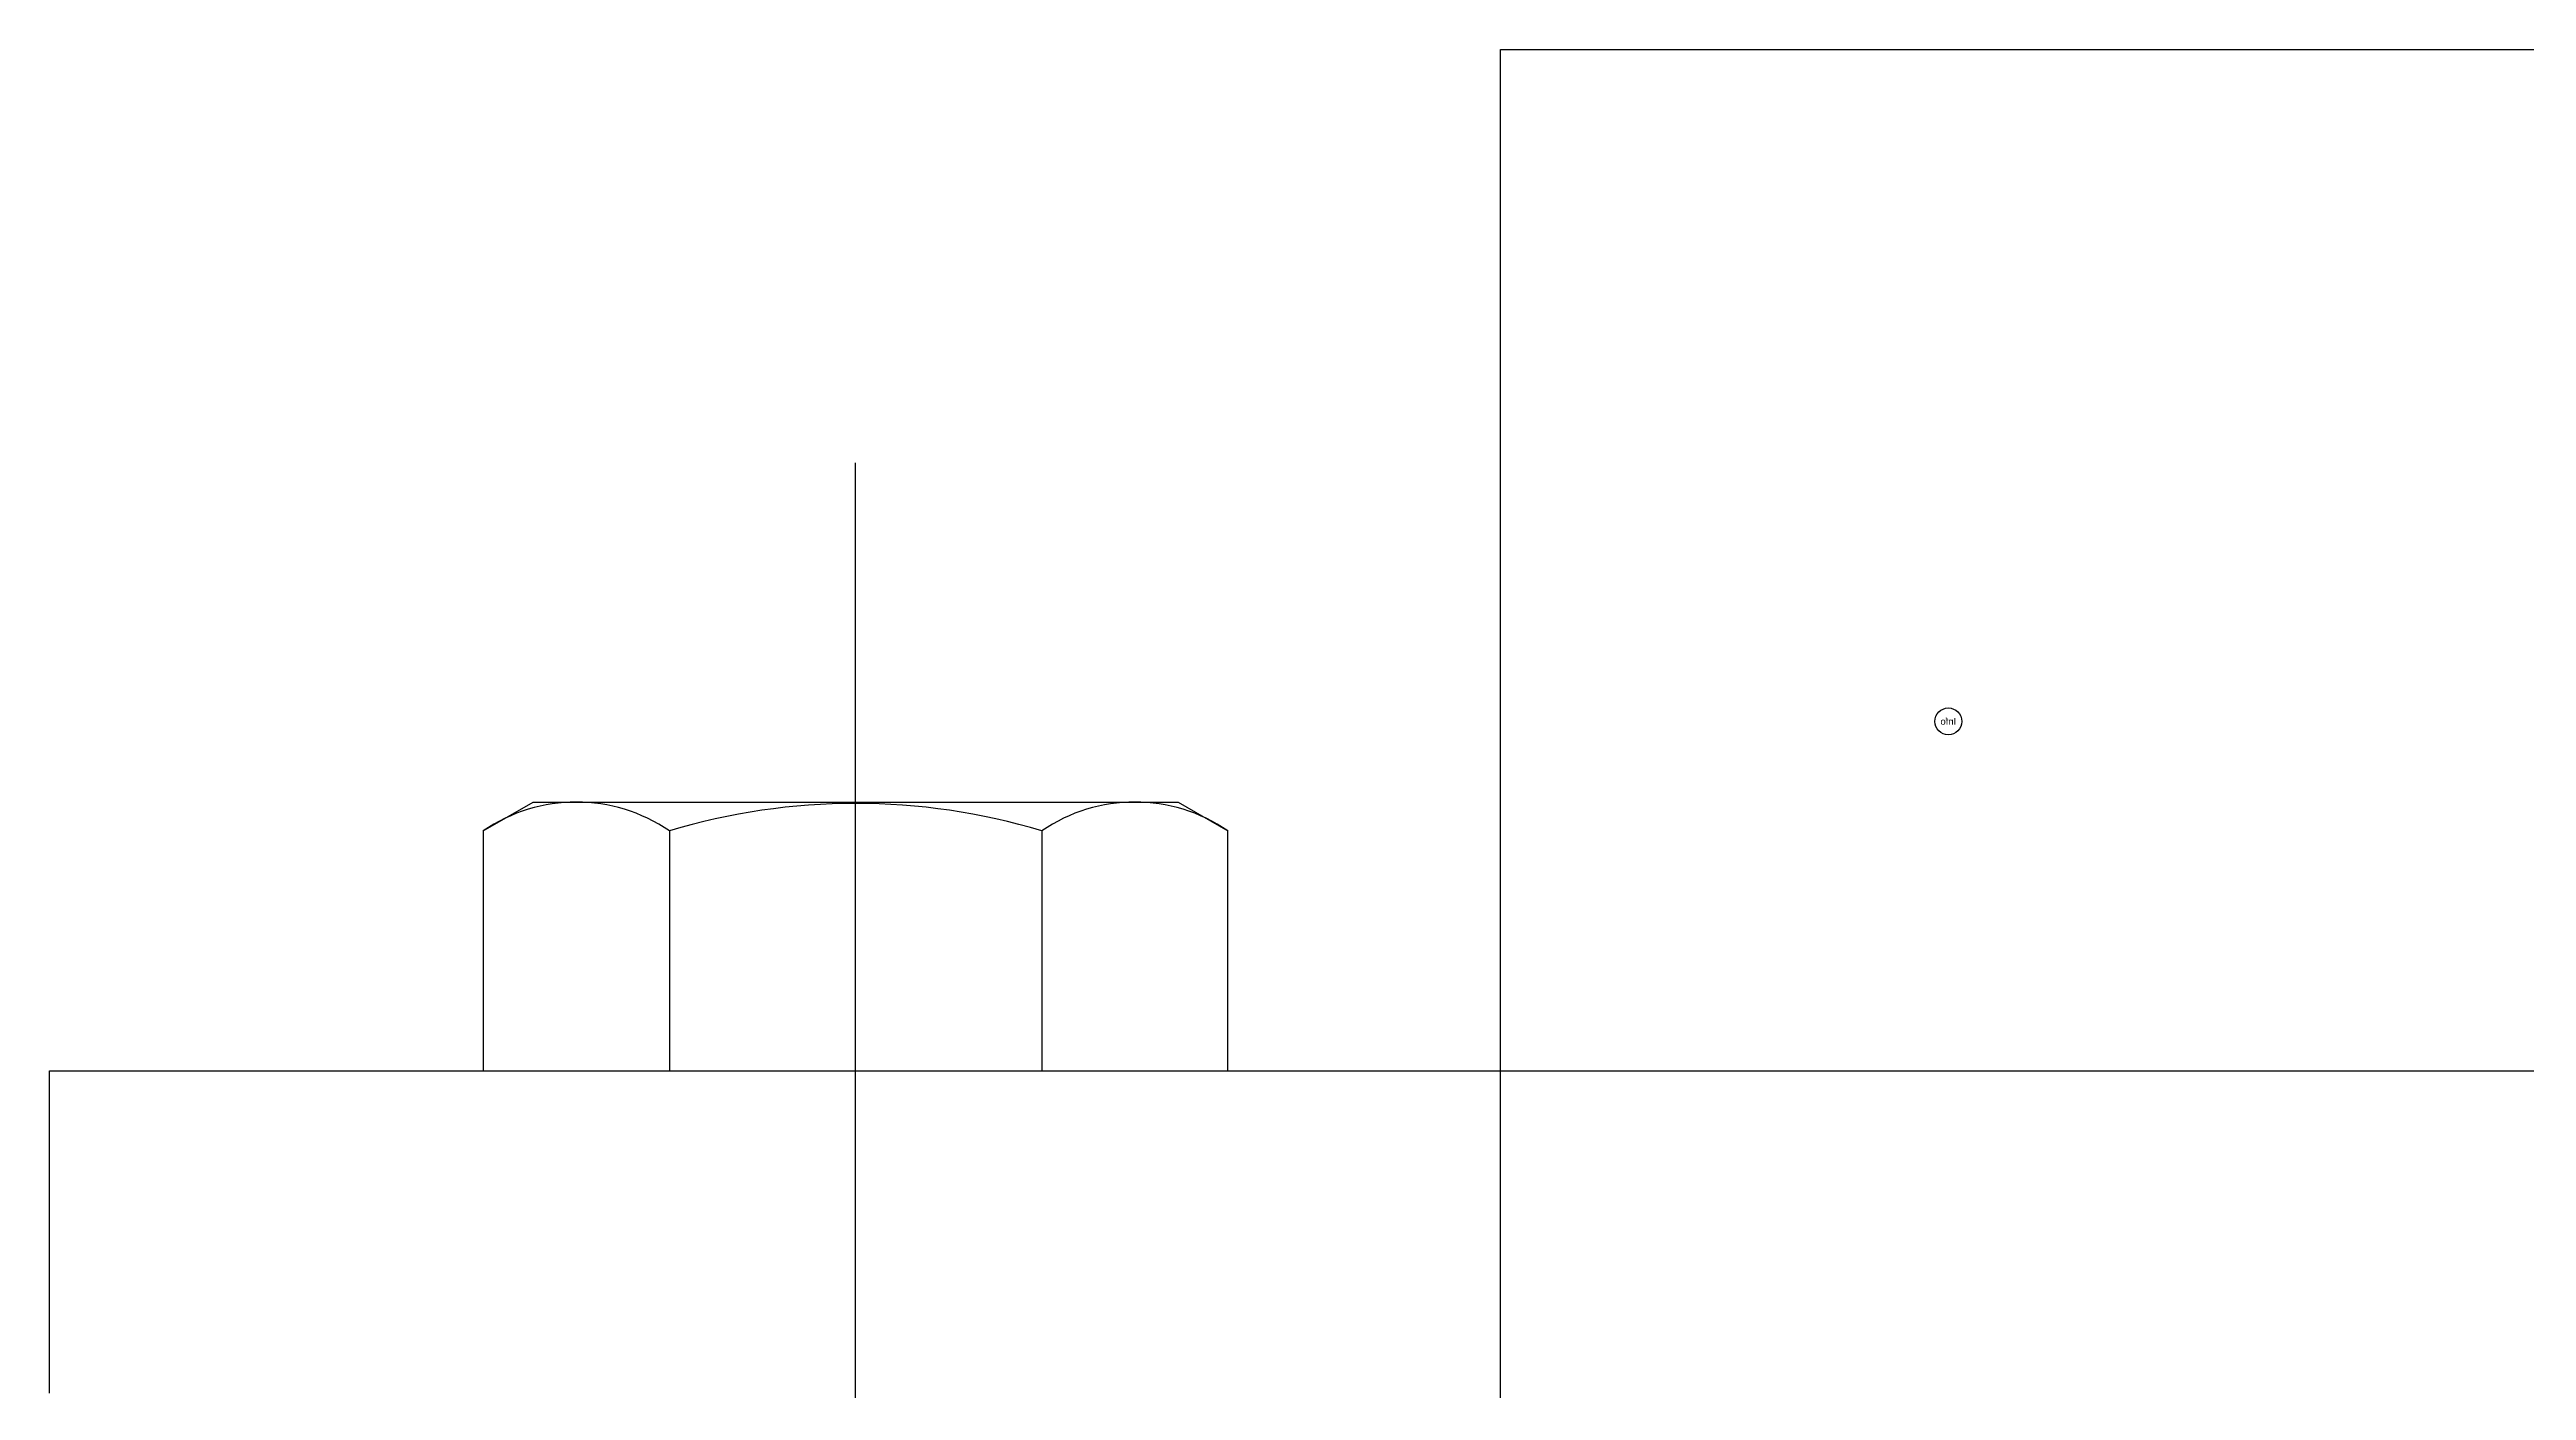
# Model space of a CAD drawing. Header units: millimetres. Extents: x 0 to 356400, y 0 to 68257.
# Drawn here: x 335384.8 to 335476.9, y 33588.8 to 33638.6 of the extents above; entities that cross this region are included whole.
import ezdxf
from ezdxf.enums import TextEntityAlignment as Align

# ---------------------------------------------------------------- set-up
doc = ezdxf.new("R2010")
doc.units = ezdxf.units.MM
doc.header["$LTSCALE"] = 75
doc.layers.add('8', color=8, linetype='Continuous')
doc.styles.get("Standard").update_dxf_attribs({"font": 'arial.ttf'})

# ---------------------------------------------------------------- blocks, each defined once
blk = doc.blocks.new('G$CFADF2E56')
at = {"layer": '8'}
for p, q in [((1067.834, 3775), (1067.834, 3850)), ((1067.834, 3850), (1267.834, 3850)), ((1043.834, 3761, 0), (1043.834, 3834.616, 0)), ((1029.978, 3820.927, 0), (1031.834, 3822, 0)), ((1031.834, 3822, 0), (1055.834, 3822, 0)), ((1055.834, 3822, 0), (1057.691, 3820.927, 0)), ((1029.978, 3820.927, 0), (1029.978, 3812, 0)), ((1036.905, 3820.927, 0), (1036.905, 3812, 0)), ((1050.763, 3820.927, 0), (1050.763, 3812, 0)), ((1057.691, 3812, 0), (1057.691, 3820.927, 0)), ((1013.834, 3812, 0), (1321.834, 3812, 0)), ((1013.834, 3800, 0), (1013.834, 3812, 0))]:
    blk.add_line(p, q, dxfattribs=at)
blk.add_circle((1084.501, 3825), 0.5, dxfattribs=at)
for centre, radius, start, end in [((1033.441, 3815.87, 0), 6.13, 55.59101, 124.40899), ((1043.834, 3797.949, 0), 24, 73.21986, 106.78014), ((1054.227, 3815.87, 0), 6.13, 55.59101, 124.40899)]:
    blk.add_arc(centre, radius, start, end, dxfattribs=at)
at = {"layer": '8', "text_generation_flag": 4}
blk.add_text('Info', height=0.25, rotation=180, dxfattribs=at).set_placement((1084.501, 3825), align=Align.MIDDLE_CENTER)
at = {"layer": '8', "text_generation_flag": 4, "flags": 1}
for tag, p, rotation in [('NAME', (1084.501, 20324), 180), ('ENAME', (1084.501, 20323), 180), ('SPEC', (1084.501, 20322), 180), ('MATERIAL', (1084.501, 20321), 180), ('WEIGHT', (1084.501, 20320), 180), ('PRICE', (1084.501, 20319), 180), ('MAKER', (1084.501, 20318), 180), ('REMARK', (1084.501, 20317), 180), ('USER1', (1084.501, 20316), 180), ('USER2', (1084.501, 20315), 180), ('USER3', (1084.501, 20314), 180), ('USER4', (1084.501, 20313), 180), ('USER5', (1084.501, 20312), 180), ('QTY', (1084.501, 20311), 180), ('NAME', (525.501, 20272), 270), ('ENAME', (526.501, 20272), 270), ('SPEC', (527.501, 20272), 270), ('MATERIAL', (528.501, 20272), 270), ('WEIGHT', (529.501, 20272), 270), ('PRICE', (530.501, 20272), 270), ('MAKER', (531.501, 20272), 270), ('REMARK', (532.501, 20272), 270), ('USER1', (533.501, 20272), 270), ('USER2', (534.501, 20272), 270), ('USER3', (535.501, 20272), 270), ('USER4', (536.501, 20272), 270), ('USER5', (537.501, 20272), 270), ('QTY', (538.501, 20272), 270), ('NAME', (504.834, 20249), 180), ('ENAME', (504.834, 20248), 180), ('SPEC', (504.834, 20247), 180), ('MATERIAL', (504.834, 20246), 180), ('WEIGHT', (504.834, 20245), 180), ('PRICE', (504.834, 20244), 180), ('MAKER', (504.834, 20243), 180), ('REMARK', (504.834, 20242), 180), ('USER1', (504.834, 20241), 180), ('USER2', (504.834, 20240), 180), ('USER3', (504.834, 20239), 180), ('USER4', (504.834, 20238), 180), ('USER5', (504.834, 20237), 180), ('QTY', (504.834, 20236), 180), ('NAME', (1084.501, 19424), 180), ('ENAME', (1084.501, 19423), 180), ('SPEC', (1084.501, 19422), 180), ('MATERIAL', (1084.501, 19421), 180), ('WEIGHT', (1084.501, 19420), 180), ('PRICE', (1084.501, 19419), 180), ('MAKER', (1084.501, 19418), 180), ('REMARK', (1084.501, 19417), 180), ('USER1', (1084.501, 19416), 180), ('USER2', (1084.501, 19415), 180), ('USER3', (1084.501, 19414), 180), ('USER4', (1084.501, 19413), 180), ('USER5', (1084.501, 19412), 180), ('QTY', (1084.501, 19411), 180), ('NAME', (525.501, 19372), 270), ('ENAME', (526.501, 19372), 270), ('SPEC', (527.501, 19372), 270), ('MATERIAL', (528.501, 19372), 270), ('WEIGHT', (529.501, 19372), 270), ('PRICE', (530.501, 19372), 270), ('MAKER', (531.501, 19372), 270), ('REMARK', (532.501, 19372), 270), ('USER1', (533.501, 19372), 270), ('USER2', (534.501, 19372), 270), ('USER3', (535.501, 19372), 270), ('USER4', (536.501, 19372), 270), ('USER5', (537.501, 19372), 270), ('QTY', (538.501, 19372), 270), ('NAME', (504.834, 19349), 180), ('ENAME', (504.834, 19348), 180), ('SPEC', (504.834, 19347), 180), ('MATERIAL', (504.834, 19346), 180), ('WEIGHT', (504.834, 19345), 180), ('PRICE', (504.834, 19344), 180), ('MAKER', (504.834, 19343), 180), ('REMARK', (504.834, 19342), 180), ('USER1', (504.834, 19341), 180), ('USER2', (504.834, 19340), 180), ('USER3', (504.834, 19339), 180), ('USER4', (504.834, 19338), 180), ('USER5', (504.834, 19337), 180), ('QTY', (504.834, 19336), 180), ('NAME', (1084.501, 18524), 180), ('ENAME', (1084.501, 18523), 180), ('SPEC', (1084.501, 18522), 180), ('MATERIAL', (1084.501, 18521), 180), ('WEIGHT', (1084.501, 18520), 180), ('PRICE', (1084.501, 18519), 180), ('MAKER', (1084.501, 18518), 180), ('REMARK', (1084.501, 18517), 180), ('USER1', (1084.501, 18516), 180), ('USER2', (1084.501, 18515), 180), ('USER3', (1084.501, 18514), 180), ('USER4', (1084.501, 18513), 180), ('USER5', (1084.501, 18512), 180), ('QTY', (1084.501, 18511), 180), ('NAME', (525.501, 18472), 270), ('ENAME', (526.501, 18472), 270), ('SPEC', (527.501, 18472), 270), ('MATERIAL', (528.501, 18472), 270), ('WEIGHT', (529.501, 18472), 270), ('PRICE', (530.501, 18472), 270), ('MAKER', (531.501, 18472), 270), ('REMARK', (532.501, 18472), 270), ('USER1', (533.501, 18472), 270), ('USER2', (534.501, 18472), 270), ('USER3', (535.501, 18472), 270), ('USER4', (536.501, 18472), 270), ('USER5', (537.501, 18472), 270), ('QTY', (538.501, 18472), 270), ('NAME', (504.834, 18449), 180), ('ENAME', (504.834, 18448), 180), ('SPEC', (504.834, 18447), 180), ('MATERIAL', (504.834, 18446), 180), ('WEIGHT', (504.834, 18445), 180), ('PRICE', (504.834, 18444), 180), ('MAKER', (504.834, 18443), 180), ('REMARK', (504.834, 18442), 180), ('USER1', (504.834, 18441), 180), ('USER2', (504.834, 18440), 180), ('USER3', (504.834, 18439), 180), ('USER4', (504.834, 18438), 180), ('USER5', (504.834, 18437), 180), ('QTY', (504.834, 18436), 180), ('NAME', (1084.501, 17624), 180), ('ENAME', (1084.501, 17623), 180), ('SPEC', (1084.501, 17622), 180), ('MATERIAL', (1084.501, 17621), 180), ('WEIGHT', (1084.501, 17620), 180), ('PRICE', (1084.501, 17619), 180), ('MAKER', (1084.501, 17618), 180), ('REMARK', (1084.501, 17617), 180), ('USER1', (1084.501, 17616), 180), ('USER2', (1084.501, 17615), 180), ('USER3', (1084.501, 17614), 180), ('USER4', (1084.501, 17613), 180), ('USER5', (1084.501, 17612), 180), ('QTY', (1084.501, 17611), 180), ('NAME', (525.501, 17572), 270), ('ENAME', (526.501, 17572), 270), ('SPEC', (527.501, 17572), 270), ('MATERIAL', (528.501, 17572), 270), ('WEIGHT', (529.501, 17572), 270), ('PRICE', (530.501, 17572), 270), ('MAKER', (531.501, 17572), 270), ('REMARK', (532.501, 17572), 270), ('USER1', (533.501, 17572), 270), ('USER2', (534.501, 17572), 270), ('USER3', (535.501, 17572), 270), ('USER4', (536.501, 17572), 270), ('USER5', (537.501, 17572), 270), ('QTY', (538.501, 17572), 270), ('NAME', (504.834, 17549), 180), ('ENAME', (504.834, 17548), 180), ('SPEC', (504.834, 17547), 180), ('MATERIAL', (504.834, 17546), 180), ('WEIGHT', (504.834, 17545), 180), ('PRICE', (504.834, 17544), 180), ('MAKER', (504.834, 17543), 180), ('REMARK', (504.834, 17542), 180), ('USER1', (504.834, 17541), 180), ('USER2', (504.834, 17540), 180), ('USER3', (504.834, 17539), 180), ('USER4', (504.834, 17538), 180), ('USER5', (504.834, 17537), 180), ('QTY', (504.834, 17536), 180), ('NAME', (1084.501, 16724), 180), ('ENAME', (1084.501, 16723), 180), ('SPEC', (1084.501, 16722), 180), ('MATERIAL', (1084.501, 16721), 180), ('WEIGHT', (1084.501, 16720), 180), ('PRICE', (1084.501, 16719), 180), ('MAKER', (1084.501, 16718), 180), ('REMARK', (1084.501, 16717), 180), ('USER1', (1084.501, 16716), 180), ('USER2', (1084.501, 16715), 180), ('USER3', (1084.501, 16714), 180), ('USER4', (1084.501, 16713), 180), ('USER5', (1084.501, 16712), 180), ('QTY', (1084.501, 16711), 180), ('NAME', (525.501, 16672), 270), ('ENAME', (526.501, 16672), 270), ('SPEC', (527.501, 16672), 270), ('MATERIAL', (528.501, 16672), 270), ('WEIGHT', (529.501, 16672), 270), ('PRICE', (530.501, 16672), 270), ('MAKER', (531.501, 16672), 270), ('REMARK', (532.501, 16672), 270), ('USER1', (533.501, 16672), 270), ('USER2', (534.501, 16672), 270), ('USER3', (535.501, 16672), 270), ('USER4', (536.501, 16672), 270), ('USER5', (537.501, 16672), 270), ('QTY', (538.501, 16672), 270), ('NAME', (504.834, 16649), 180), ('ENAME', (504.834, 16648), 180), ('SPEC', (504.834, 16647), 180), ('MATERIAL', (504.834, 16646), 180), ('WEIGHT', (504.834, 16645), 180), ('PRICE', (504.834, 16644), 180), ('MAKER', (504.834, 16643), 180), ('REMARK', (504.834, 16642), 180), ('USER1', (504.834, 16641), 180), ('USER2', (504.834, 16640), 180), ('USER3', (504.834, 16639), 180), ('USER4', (504.834, 16638), 180), ('USER5', (504.834, 16637), 180), ('QTY', (504.834, 16636), 180), ('NAME', (1084.501, 15824), 180), ('ENAME', (1084.501, 15823), 180), ('SPEC', (1084.501, 15822), 180), ('MATERIAL', (1084.501, 15821), 180), ('WEIGHT', (1084.501, 15820), 180), ('PRICE', (1084.501, 15819), 180), ('MAKER', (1084.501, 15818), 180), ('REMARK', (1084.501, 15817), 180), ('USER1', (1084.501, 15816), 180), ('USER2', (1084.501, 15815), 180), ('USER3', (1084.501, 15814), 180), ('USER4', (1084.501, 15813), 180), ('USER5', (1084.501, 15812), 180), ('QTY', (1084.501, 15811), 180), ('NAME', (525.501, 15772), 270), ('ENAME', (526.501, 15772), 270), ('SPEC', (527.501, 15772), 270), ('MATERIAL', (528.501, 15772), 270), ('WEIGHT', (529.501, 15772), 270), ('PRICE', (530.501, 15772), 270), ('MAKER', (531.501, 15772), 270), ('REMARK', (532.501, 15772), 270), ('USER1', (533.501, 15772), 270), ('USER2', (534.501, 15772), 270), ('USER3', (535.501, 15772), 270), ('USER4', (536.501, 15772), 270), ('USER5', (537.501, 15772), 270), ('QTY', (538.501, 15772), 270), ('NAME', (504.834, 15749), 180), ('ENAME', (504.834, 15748), 180), ('SPEC', (504.834, 15747), 180), ('MATERIAL', (504.834, 15746), 180), ('WEIGHT', (504.834, 15745), 180), ('PRICE', (504.834, 15744), 180), ('MAKER', (504.834, 15743), 180), ('REMARK', (504.834, 15742), 180), ('USER1', (504.834, 15741), 180), ('USER2', (504.834, 15740), 180), ('USER3', (504.834, 15739), 180), ('USER4', (504.834, 15738), 180), ('USER5', (504.834, 15737), 180), ('QTY', (504.834, 15736), 180), ('NAME', (1084.501, 14924), 180), ('ENAME', (1084.501, 14923), 180), ('SPEC', (1084.501, 14922), 180), ('MATERIAL', (1084.501, 14921), 180), ('WEIGHT', (1084.501, 14920), 180), ('PRICE', (1084.501, 14919), 180), ('MAKER', (1084.501, 14918), 180), ('REMARK', (1084.501, 14917), 180), ('USER1', (1084.501, 14916), 180), ('USER2', (1084.501, 14915), 180), ('USER3', (1084.501, 14914), 180), ('USER4', (1084.501, 14913), 180), ('USER5', (1084.501, 14912), 180), ('QTY', (1084.501, 14911), 180), ('NAME', (525.501, 14872), 270), ('ENAME', (526.501, 14872), 270), ('SPEC', (527.501, 14872), 270), ('MATERIAL', (528.501, 14872), 270), ('WEIGHT', (529.501, 14872), 270), ('PRICE', (530.501, 14872), 270), ('MAKER', (531.501, 14872), 270), ('REMARK', (532.501, 14872), 270), ('USER1', (533.501, 14872), 270), ('USER2', (534.501, 14872), 270), ('USER3', (535.501, 14872), 270), ('USER4', (536.501, 14872), 270), ('USER5', (537.501, 14872), 270), ('QTY', (538.501, 14872), 270), ('NAME', (504.834, 14849), 180), ('ENAME', (504.834, 14848), 180), ('SPEC', (504.834, 14847), 180), ('MATERIAL', (504.834, 14846), 180), ('WEIGHT', (504.834, 14845), 180), ('PRICE', (504.834, 14844), 180), ('MAKER', (504.834, 14843), 180), ('REMARK', (504.834, 14842), 180), ('USER1', (504.834, 14841), 180), ('USER2', (504.834, 14840), 180), ('USER3', (504.834, 14839), 180), ('USER4', (504.834, 14838), 180), ('USER5', (504.834, 14837), 180), ('QTY', (504.834, 14836), 180), ('NAME', (1084.501, 14024), 180), ('ENAME', (1084.501, 14023), 180), ('SPEC', (1084.501, 14022), 180), ('MATERIAL', (1084.501, 14021), 180), ('WEIGHT', (1084.501, 14020), 180), ('PRICE', (1084.501, 14019), 180), ('MAKER', (1084.501, 14018), 180), ('REMARK', (1084.501, 14017), 180), ('USER1', (1084.501, 14016), 180), ('USER2', (1084.501, 14015), 180), ('USER3', (1084.501, 14014), 180), ('USER4', (1084.501, 14013), 180), ('USER5', (1084.501, 14012), 180), ('QTY', (1084.501, 14011), 180), ('NAME', (525.501, 13972), 270), ('ENAME', (526.501, 13972), 270), ('SPEC', (527.501, 13972), 270), ('MATERIAL', (528.501, 13972), 270), ('WEIGHT', (529.501, 13972), 270), ('PRICE', (530.501, 13972), 270), ('MAKER', (531.501, 13972), 270), ('REMARK', (532.501, 13972), 270), ('USER1', (533.501, 13972), 270), ('USER2', (534.501, 13972), 270), ('USER3', (535.501, 13972), 270), ('USER4', (536.501, 13972), 270), ('USER5', (537.501, 13972), 270), ('QTY', (538.501, 13972), 270), ('NAME', (504.834, 13949), 180), ('ENAME', (504.834, 13948), 180), ('SPEC', (504.834, 13947), 180), ('MATERIAL', (504.834, 13946), 180), ('WEIGHT', (504.834, 13945), 180), ('PRICE', (504.834, 13944), 180), ('MAKER', (504.834, 13943), 180), ('REMARK', (504.834, 13942), 180), ('USER1', (504.834, 13941), 180), ('USER2', (504.834, 13940), 180), ('USER3', (504.834, 13939), 180), ('USER4', (504.834, 13938), 180), ('USER5', (504.834, 13937), 180), ('QTY', (504.834, 13936), 180), ('NAME', (1084.501, 12324), 180), ('ENAME', (1084.501, 12323), 180), ('SPEC', (1084.501, 12322), 180), ('MATERIAL', (1084.501, 12321), 180), ('WEIGHT', (1084.501, 12320), 180), ('PRICE', (1084.501, 12319), 180), ('MAKER', (1084.501, 12318), 180), ('REMARK', (1084.501, 12317), 180), ('USER1', (1084.501, 12316), 180), ('USER2', (1084.501, 12315), 180), ('USER3', (1084.501, 12314), 180), ('USER4', (1084.501, 12313), 180), ('USER5', (1084.501, 12312), 180), ('QTY', (1084.501, 12311), 180), ('NAME', (525.501, 12272), 270), ('ENAME', (526.501, 12272), 270), ('SPEC', (527.501, 12272), 270), ('MATERIAL', (528.501, 12272), 270), ('WEIGHT', (529.501, 12272), 270), ('PRICE', (530.501, 12272), 270), ('MAKER', (531.501, 12272), 270), ('REMARK', (532.501, 12272), 270), ('USER1', (533.501, 12272), 270), ('USER2', (534.501, 12272), 270), ('USER3', (535.501, 12272), 270), ('USER4', (536.501, 12272), 270), ('USER5', (537.501, 12272), 270), ('QTY', (538.501, 12272), 270), ('NAME', (504.834, 12249), 180), ('ENAME', (504.834, 12248), 180), ('SPEC', (504.834, 12247), 180), ('MATERIAL', (504.834, 12246), 180), ('WEIGHT', (504.834, 12245), 180), ('PRICE', (504.834, 12244), 180), ('MAKER', (504.834, 12243), 180), ('REMARK', (504.834, 12242), 180), ('USER1', (504.834, 12241), 180), ('USER2', (504.834, 12240), 180), ('USER3', (504.834, 12239), 180), ('USER4', (504.834, 12238), 180), ('USER5', (504.834, 12237), 180), ('QTY', (504.834, 12236), 180), ('NAME', (1084.501, 10624), 180), ('ENAME', (1084.501, 10623), 180), ('SPEC', (1084.501, 10622), 180), ('MATERIAL', (1084.501, 10621), 180), ('WEIGHT', (1084.501, 10620), 180), ('PRICE', (1084.501, 10619), 180), ('MAKER', (1084.501, 10618), 180), ('REMARK', (1084.501, 10617), 180), ('USER1', (1084.501, 10616), 180), ('USER2', (1084.501, 10615), 180), ('USER3', (1084.501, 10614), 180), ('USER4', (1084.501, 10613), 180), ('USER5', (1084.501, 10612), 180), ('QTY', (1084.501, 10611), 180), ('NAME', (525.501, 10572), 270), ('ENAME', (526.501, 10572), 270), ('SPEC', (527.501, 10572), 270), ('MATERIAL', (528.501, 10572), 270), ('WEIGHT', (529.501, 10572), 270), ('PRICE', (530.501, 10572), 270), ('MAKER', (531.501, 10572), 270), ('REMARK', (532.501, 10572), 270), ('USER1', (533.501, 10572), 270), ('USER2', (534.501, 10572), 270), ('USER3', (535.501, 10572), 270), ('USER4', (536.501, 10572), 270), ('USER5', (537.501, 10572), 270), ('QTY', (538.501, 10572), 270), ('NAME', (504.834, 10549), 180), ('ENAME', (504.834, 10548), 180), ('SPEC', (504.834, 10547), 180), ('MATERIAL', (504.834, 10546), 180), ('WEIGHT', (504.834, 10545), 180), ('PRICE', (504.834, 10544), 180), ('MAKER', (504.834, 10543), 180), ('REMARK', (504.834, 10542), 180), ('USER1', (504.834, 10541), 180), ('USER2', (504.834, 10540), 180), ('USER3', (504.834, 10539), 180), ('USER4', (504.834, 10538), 180), ('USER5', (504.834, 10537), 180), ('QTY', (504.834, 10536), 180), ('NAME', (1084.501, 8924), 180), ('ENAME', (1084.501, 8923), 180), ('SPEC', (1084.501, 8922), 180), ('MATERIAL', (1084.501, 8921), 180), ('WEIGHT', (1084.501, 8920), 180), ('PRICE', (1084.501, 8919), 180), ('MAKER', (1084.501, 8918), 180), ('REMARK', (1084.501, 8917), 180), ('USER1', (1084.501, 8916), 180), ('USER2', (1084.501, 8915), 180), ('USER3', (1084.501, 8914), 180), ('USER4', (1084.501, 8913), 180), ('USER5', (1084.501, 8912), 180), ('QTY', (1084.501, 8911), 180), ('NAME', (525.501, 8872), 270), ('ENAME', (526.501, 8872), 270), ('SPEC', (527.501, 8872), 270), ('MATERIAL', (528.501, 8872), 270), ('WEIGHT', (529.501, 8872), 270), ('PRICE', (530.501, 8872), 270), ('MAKER', (531.501, 8872), 270), ('REMARK', (532.501, 8872), 270), ('USER1', (533.501, 8872), 270), ('USER2', (534.501, 8872), 270), ('USER3', (535.501, 8872), 270), ('USER4', (536.501, 8872), 270), ('USER5', (537.501, 8872), 270), ('QTY', (538.501, 8872), 270), ('NAME', (504.834, 8849), 180), ('ENAME', (504.834, 8848), 180), ('SPEC', (504.834, 8847), 180), ('MATERIAL', (504.834, 8846), 180), ('WEIGHT', (504.834, 8845), 180), ('PRICE', (504.834, 8844), 180), ('MAKER', (504.834, 8843), 180), ('REMARK', (504.834, 8842), 180), ('USER1', (504.834, 8841), 180), ('USER2', (504.834, 8840), 180), ('USER3', (504.834, 8839), 180), ('USER4', (504.834, 8838), 180), ('USER5', (504.834, 8837), 180), ('QTY', (504.834, 8836), 180), ('NAME', (1084.501, 7224), 180), ('ENAME', (1084.501, 7223), 180), ('SPEC', (1084.501, 7222), 180), ('MATERIAL', (1084.501, 7221), 180), ('WEIGHT', (1084.501, 7220), 180), ('PRICE', (1084.501, 7219), 180), ('MAKER', (1084.501, 7218), 180), ('REMARK', (1084.501, 7217), 180), ('USER1', (1084.501, 7216), 180), ('USER2', (1084.501, 7215), 180), ('USER3', (1084.501, 7214), 180), ('USER4', (1084.501, 7213), 180), ('USER5', (1084.501, 7212), 180), ('QTY', (1084.501, 7211), 180), ('NAME', (525.501, 7172), 270), ('ENAME', (526.501, 7172), 270), ('SPEC', (527.501, 7172), 270), ('MATERIAL', (528.501, 7172), 270), ('WEIGHT', (529.501, 7172), 270), ('PRICE', (530.501, 7172), 270), ('MAKER', (531.501, 7172), 270), ('REMARK', (532.501, 7172), 270), ('USER1', (533.501, 7172), 270), ('USER2', (534.501, 7172), 270), ('USER3', (535.501, 7172), 270), ('USER4', (536.501, 7172), 270), ('USER5', (537.501, 7172), 270), ('QTY', (538.501, 7172), 270), ('NAME', (504.834, 7149), 180), ('ENAME', (504.834, 7148), 180), ('SPEC', (504.834, 7147), 180), ('MATERIAL', (504.834, 7146), 180), ('WEIGHT', (504.834, 7145), 180), ('PRICE', (504.834, 7144), 180), ('MAKER', (504.834, 7143), 180), ('REMARK', (504.834, 7142), 180), ('USER1', (504.834, 7141), 180), ('USER2', (504.834, 7140), 180), ('USER3', (504.834, 7139), 180), ('USER4', (504.834, 7138), 180), ('USER5', (504.834, 7137), 180), ('QTY', (504.834, 7136), 180), ('NAME', (1084.501, 5524), 180), ('ENAME', (1084.501, 5523), 180), ('SPEC', (1084.501, 5522), 180), ('MATERIAL', (1084.501, 5521), 180), ('WEIGHT', (1084.501, 5520), 180), ('PRICE', (1084.501, 5519), 180), ('MAKER', (1084.501, 5518), 180), ('REMARK', (1084.501, 5517), 180), ('USER1', (1084.501, 5516), 180), ('USER2', (1084.501, 5515), 180), ('USER3', (1084.501, 5514), 180), ('USER4', (1084.501, 5513), 180), ('USER5', (1084.501, 5512), 180), ('QTY', (1084.501, 5511), 180), ('NAME', (525.501, 5472), 270), ('ENAME', (526.501, 5472), 270), ('SPEC', (527.501, 5472), 270), ('MATERIAL', (528.501, 5472), 270), ('WEIGHT', (529.501, 5472), 270), ('PRICE', (530.501, 5472), 270), ('MAKER', (531.501, 5472), 270), ('REMARK', (532.501, 5472), 270), ('USER1', (533.501, 5472), 270), ('USER2', (534.501, 5472), 270), ('USER3', (535.501, 5472), 270), ('USER4', (536.501, 5472), 270), ('USER5', (537.501, 5472), 270), ('QTY', (538.501, 5472), 270), ('NAME', (504.834, 5449), 180), ('ENAME', (504.834, 5448), 180), ('SPEC', (504.834, 5447), 180), ('MATERIAL', (504.834, 5446), 180), ('WEIGHT', (504.834, 5445), 180), ('PRICE', (504.834, 5444), 180), ('MAKER', (504.834, 5443), 180), ('REMARK', (504.834, 5442), 180), ('USER1', (504.834, 5441), 180), ('USER2', (504.834, 5440), 180), ('USER3', (504.834, 5439), 180), ('USER4', (504.834, 5438), 180), ('USER5', (504.834, 5437), 180), ('QTY', (504.834, 5436), 180), ('NAME', (1084.501, 3824), 180), ('ENAME', (1084.501, 3823), 180), ('SPEC', (1084.501, 3822), 180), ('MATERIAL', (1084.501, 3821), 180), ('WEIGHT', (1084.501, 3820), 180), ('PRICE', (1084.501, 3819), 180), ('MAKER', (1084.501, 3818), 180), ('REMARK', (1084.501, 3817), 180), ('USER1', (1084.501, 3816), 180), ('USER2', (1084.501, 3815), 180), ('USER3', (1084.501, 3814), 180), ('USER4', (1084.501, 3813), 180), ('USER5', (1084.501, 3812), 180), ('QTY', (1084.501, 3811), 180), ('NAME', (525.501, 3772), 270), ('ENAME', (526.501, 3772), 270), ('SPEC', (527.501, 3772), 270), ('MATERIAL', (528.501, 3772), 270), ('WEIGHT', (529.501, 3772), 270), ('PRICE', (530.501, 3772), 270), ('MAKER', (531.501, 3772), 270), ('REMARK', (532.501, 3772), 270), ('USER1', (533.501, 3772), 270), ('USER2', (534.501, 3772), 270), ('USER3', (535.501, 3772), 270), ('USER4', (536.501, 3772), 270), ('USER5', (537.501, 3772), 270), ('QTY', (538.501, 3772), 270), ('NAME', (504.834, 3749), 180), ('ENAME', (504.834, 3748), 180), ('SPEC', (504.834, 3747), 180), ('MATERIAL', (504.834, 3746), 180), ('WEIGHT', (504.834, 3745), 180), ('PRICE', (504.834, 3744), 180), ('MAKER', (504.834, 3743), 180), ('REMARK', (504.834, 3742), 180), ('USER1', (504.834, 3741), 180), ('USER2', (504.834, 3740), 180), ('USER3', (504.834, 3739), 180), ('USER4', (504.834, 3738), 180), ('USER5', (504.834, 3737), 180), ('QTY', (504.834, 3736), 180), ('NAME', (1084.501, 2124), 180), ('ENAME', (1084.501, 2123), 180), ('SPEC', (1084.501, 2122), 180), ('MATERIAL', (1084.501, 2121), 180), ('WEIGHT', (1084.501, 2120), 180), ('PRICE', (1084.501, 2119), 180), ('MAKER', (1084.501, 2118), 180), ('REMARK', (1084.501, 2117), 180), ('USER1', (1084.501, 2116), 180), ('USER2', (1084.501, 2115), 180), ('USER3', (1084.501, 2114), 180), ('USER4', (1084.501, 2113), 180), ('USER5', (1084.501, 2112), 180), ('QTY', (1084.501, 2111), 180), ('NAME', (525.501, 2072), 270), ('ENAME', (526.501, 2072), 270), ('SPEC', (527.501, 2072), 270), ('MATERIAL', (528.501, 2072), 270), ('WEIGHT', (529.501, 2072), 270), ('PRICE', (530.501, 2072), 270), ('MAKER', (531.501, 2072), 270), ('REMARK', (532.501, 2072), 270), ('USER1', (533.501, 2072), 270), ('USER2', (534.501, 2072), 270), ('USER3', (535.501, 2072), 270), ('USER4', (536.501, 2072), 270), ('USER5', (537.501, 2072), 270), ('QTY', (538.501, 2072), 270), ('NAME', (504.834, 2049), 180), ('ENAME', (504.834, 2048), 180), ('SPEC', (504.834, 2047), 180), ('MATERIAL', (504.834, 2046), 180), ('WEIGHT', (504.834, 2045), 180), ('PRICE', (504.834, 2044), 180), ('MAKER', (504.834, 2043), 180), ('REMARK', (504.834, 2042), 180), ('USER1', (504.834, 2041), 180), ('USER2', (504.834, 2040), 180), ('USER3', (504.834, 2039), 180), ('USER4', (504.834, 2038), 180), ('USER5', (504.834, 2037), 180), ('QTY', (504.834, 2036), 180), ('NAME', (1084.501, 424), 180), ('ENAME', (1084.501, 423), 180), ('SPEC', (1084.501, 422), 180), ('MATERIAL', (1084.501, 421), 180), ('WEIGHT', (1084.501, 420), 180), ('PRICE', (1084.501, 419), 180), ('MAKER', (1084.501, 418), 180), ('REMARK', (1084.501, 417), 180), ('USER1', (1084.501, 416), 180), ('USER2', (1084.501, 415), 180), ('USER3', (1084.501, 414), 180), ('USER4', (1084.501, 413), 180), ('USER5', (1084.501, 412), 180), ('QTY', (1084.501, 411), 180), ('NAME', (525.501, 372), 270), ('ENAME', (526.501, 372), 270), ('SPEC', (527.501, 372), 270), ('MATERIAL', (528.501, 372), 270), ('WEIGHT', (529.501, 372), 270), ('PRICE', (530.501, 372), 270), ('MAKER', (531.501, 372), 270), ('REMARK', (532.501, 372), 270), ('USER1', (533.501, 372), 270), ('USER2', (534.501, 372), 270), ('USER3', (535.501, 372), 270), ('USER4', (536.501, 372), 270), ('USER5', (537.501, 372), 270), ('QTY', (538.501, 372), 270), ('NAME', (504.834, 349), 180), ('ENAME', (504.834, 348), 180), ('SPEC', (504.834, 347), 180), ('MATERIAL', (504.834, 346), 180), ('WEIGHT', (504.834, 345), 180), ('PRICE', (504.834, 344), 180), ('MAKER', (504.834, 343), 180), ('REMARK', (504.834, 342), 180), ('USER1', (504.834, 341), 180), ('USER2', (504.834, 340), 180), ('USER3', (504.834, 339), 180), ('USER4', (504.834, 338), 180), ('USER5', (504.834, 337), 180), ('QTY', (504.834, 336), 180)]:
    blk.add_attdef(tag, p, '', height=0.25, rotation=rotation, dxfattribs=at)
at = {"layer": '8', "flags": 1}
for tag, p in [('NAME', (1830.834, 20249)), ('ENAME', (1830.834, 20248)), ('SPEC', (1830.834, 20247)), ('MATERIAL', (1830.834, 20246)), ('WEIGHT', (1830.834, 20245)), ('PRICE', (1830.834, 20244)), ('MAKER', (1830.834, 20243)), ('REMARK', (1830.834, 20242)), ('USER1', (1830.834, 20241)), ('USER2', (1830.834, 20240)), ('USER3', (1830.834, 20239)), ('USER4', (1830.834, 20238)), ('USER5', (1830.834, 20237)), ('QTY', (1830.834, 20236)), ('NAME', (1830.834, 19349)), ('ENAME', (1830.834, 19348)), ('SPEC', (1830.834, 19347)), ('MATERIAL', (1830.834, 19346)), ('WEIGHT', (1830.834, 19345)), ('PRICE', (1830.834, 19344)), ('MAKER', (1830.834, 19343)), ('REMARK', (1830.834, 19342)), ('USER1', (1830.834, 19341)), ('USER2', (1830.834, 19340)), ('USER3', (1830.834, 19339)), ('USER4', (1830.834, 19338)), ('USER5', (1830.834, 19337)), ('QTY', (1830.834, 19336)), ('NAME', (1830.834, 18449)), ('ENAME', (1830.834, 18448)), ('SPEC', (1830.834, 18447)), ('MATERIAL', (1830.834, 18446)), ('WEIGHT', (1830.834, 18445)), ('PRICE', (1830.834, 18444)), ('MAKER', (1830.834, 18443)), ('REMARK', (1830.834, 18442)), ('USER1', (1830.834, 18441)), ('USER2', (1830.834, 18440)), ('USER3', (1830.834, 18439)), ('USER4', (1830.834, 18438)), ('USER5', (1830.834, 18437)), ('QTY', (1830.834, 18436)), ('NAME', (1830.834, 17549)), ('ENAME', (1830.834, 17548)), ('SPEC', (1830.834, 17547)), ('MATERIAL', (1830.834, 17546)), ('WEIGHT', (1830.834, 17545)), ('PRICE', (1830.834, 17544)), ('MAKER', (1830.834, 17543)), ('REMARK', (1830.834, 17542)), ('USER1', (1830.834, 17541)), ('USER2', (1830.834, 17540)), ('USER3', (1830.834, 17539)), ('USER4', (1830.834, 17538)), ('USER5', (1830.834, 17537)), ('QTY', (1830.834, 17536)), ('NAME', (1830.834, 16649)), ('ENAME', (1830.834, 16648)), ('SPEC', (1830.834, 16647)), ('MATERIAL', (1830.834, 16646)), ('WEIGHT', (1830.834, 16645)), ('PRICE', (1830.834, 16644)), ('MAKER', (1830.834, 16643)), ('REMARK', (1830.834, 16642)), ('USER1', (1830.834, 16641)), ('USER2', (1830.834, 16640)), ('USER3', (1830.834, 16639)), ('USER4', (1830.834, 16638)), ('USER5', (1830.834, 16637)), ('QTY', (1830.834, 16636)), ('NAME', (1830.834, 15749)), ('ENAME', (1830.834, 15748)), ('SPEC', (1830.834, 15747)), ('MATERIAL', (1830.834, 15746)), ('WEIGHT', (1830.834, 15745)), ('PRICE', (1830.834, 15744)), ('MAKER', (1830.834, 15743)), ('REMARK', (1830.834, 15742)), ('USER1', (1830.834, 15741)), ('USER2', (1830.834, 15740)), ('USER3', (1830.834, 15739)), ('USER4', (1830.834, 15738)), ('USER5', (1830.834, 15737)), ('QTY', (1830.834, 15736)), ('NAME', (1830.834, 14849)), ('ENAME', (1830.834, 14848)), ('SPEC', (1830.834, 14847)), ('MATERIAL', (1830.834, 14846)), ('WEIGHT', (1830.834, 14845)), ('PRICE', (1830.834, 14844)), ('MAKER', (1830.834, 14843)), ('REMARK', (1830.834, 14842)), ('USER1', (1830.834, 14841)), ('USER2', (1830.834, 14840)), ('USER3', (1830.834, 14839)), ('USER4', (1830.834, 14838)), ('USER5', (1830.834, 14837)), ('QTY', (1830.834, 14836)), ('NAME', (1830.834, 13949)), ('ENAME', (1830.834, 13948)), ('SPEC', (1830.834, 13947)), ('MATERIAL', (1830.834, 13946)), ('WEIGHT', (1830.834, 13945)), ('PRICE', (1830.834, 13944)), ('MAKER', (1830.834, 13943)), ('REMARK', (1830.834, 13942)), ('USER1', (1830.834, 13941)), ('USER2', (1830.834, 13940)), ('USER3', (1830.834, 13939)), ('USER4', (1830.834, 13938)), ('USER5', (1830.834, 13937)), ('QTY', (1830.834, 13936)), ('NAME', (1830.834, 12249)), ('ENAME', (1830.834, 12248)), ('SPEC', (1830.834, 12247)), ('MATERIAL', (1830.834, 12246)), ('WEIGHT', (1830.834, 12245)), ('PRICE', (1830.834, 12244)), ('MAKER', (1830.834, 12243)), ('REMARK', (1830.834, 12242)), ('USER1', (1830.834, 12241)), ('USER2', (1830.834, 12240)), ('USER3', (1830.834, 12239)), ('USER4', (1830.834, 12238)), ('USER5', (1830.834, 12237)), ('QTY', (1830.834, 12236)), ('NAME', (1830.834, 10549)), ('ENAME', (1830.834, 10548)), ('SPEC', (1830.834, 10547)), ('MATERIAL', (1830.834, 10546)), ('WEIGHT', (1830.834, 10545)), ('PRICE', (1830.834, 10544)), ('MAKER', (1830.834, 10543)), ('REMARK', (1830.834, 10542)), ('USER1', (1830.834, 10541)), ('USER2', (1830.834, 10540)), ('USER3', (1830.834, 10539)), ('USER4', (1830.834, 10538)), ('USER5', (1830.834, 10537)), ('QTY', (1830.834, 10536)), ('NAME', (1830.834, 8849)), ('ENAME', (1830.834, 8848)), ('SPEC', (1830.834, 8847)), ('MATERIAL', (1830.834, 8846)), ('WEIGHT', (1830.834, 8845)), ('PRICE', (1830.834, 8844)), ('MAKER', (1830.834, 8843)), ('REMARK', (1830.834, 8842)), ('USER1', (1830.834, 8841)), ('USER2', (1830.834, 8840)), ('USER3', (1830.834, 8839)), ('USER4', (1830.834, 8838)), ('USER5', (1830.834, 8837)), ('QTY', (1830.834, 8836)), ('NAME', (1830.834, 7149)), ('ENAME', (1830.834, 7148)), ('SPEC', (1830.834, 7147)), ('MATERIAL', (1830.834, 7146)), ('WEIGHT', (1830.834, 7145)), ('PRICE', (1830.834, 7144)), ('MAKER', (1830.834, 7143)), ('REMARK', (1830.834, 7142)), ('USER1', (1830.834, 7141)), ('USER2', (1830.834, 7140)), ('USER3', (1830.834, 7139)), ('USER4', (1830.834, 7138)), ('USER5', (1830.834, 7137)), ('QTY', (1830.834, 7136)), ('NAME', (1830.834, 5449)), ('ENAME', (1830.834, 5448)), ('SPEC', (1830.834, 5447)), ('MATERIAL', (1830.834, 5446)), ('WEIGHT', (1830.834, 5445)), ('PRICE', (1830.834, 5444)), ('MAKER', (1830.834, 5443)), ('REMARK', (1830.834, 5442)), ('USER1', (1830.834, 5441)), ('USER2', (1830.834, 5440)), ('USER3', (1830.834, 5439)), ('USER4', (1830.834, 5438)), ('USER5', (1830.834, 5437)), ('QTY', (1830.834, 5436)), ('NAME', (1830.834, 3749)), ('ENAME', (1830.834, 3748)), ('SPEC', (1830.834, 3747)), ('MATERIAL', (1830.834, 3746)), ('WEIGHT', (1830.834, 3745)), ('PRICE', (1830.834, 3744)), ('MAKER', (1830.834, 3743)), ('REMARK', (1830.834, 3742)), ('USER1', (1830.834, 3741)), ('USER2', (1830.834, 3740)), ('USER3', (1830.834, 3739)), ('USER4', (1830.834, 3738)), ('USER5', (1830.834, 3737)), ('QTY', (1830.834, 3736)), ('NAME', (1830.834, 2049)), ('ENAME', (1830.834, 2048)), ('SPEC', (1830.834, 2047)), ('MATERIAL', (1830.834, 2046)), ('WEIGHT', (1830.834, 2045)), ('PRICE', (1830.834, 2044)), ('MAKER', (1830.834, 2043)), ('REMARK', (1830.834, 2042)), ('USER1', (1830.834, 2041)), ('USER2', (1830.834, 2040)), ('USER3', (1830.834, 2039)), ('USER4', (1830.834, 2038)), ('USER5', (1830.834, 2037)), ('QTY', (1830.834, 2036)), ('NAME', (1830.834, 349)), ('ENAME', (1830.834, 348)), ('SPEC', (1830.834, 347)), ('MATERIAL', (1830.834, 346)), ('WEIGHT', (1830.834, 345)), ('PRICE', (1830.834, 344)), ('MAKER', (1830.834, 343)), ('REMARK', (1830.834, 342)), ('USER1', (1830.834, 341)), ('USER2', (1830.834, 340)), ('USER3', (1830.834, 339)), ('USER4', (1830.834, 338)), ('USER5', (1830.834, 337)), ('QTY', (1830.834, 336))]:
    blk.add_attdef(tag, p, '', height=0.25, dxfattribs=at)

msp = doc.modelspace()

# ---------------------------------------------------------------- block references
msp.add_blockref('G$CFADF2E56', (334370.928, 29788.644, 0))

doc.saveas('drawing.dxf')
